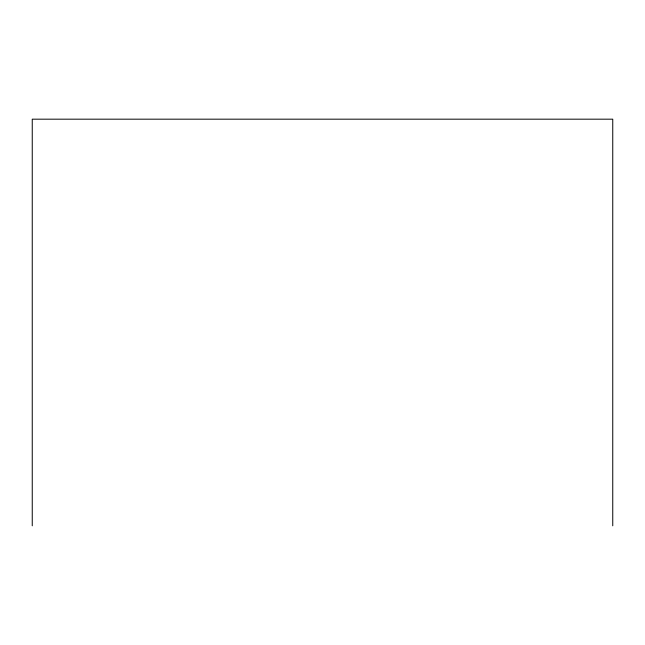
<?xml version="1.0" encoding="UTF-8"?>
<svg xmlns="http://www.w3.org/2000/svg" width="645" height="645" viewBox="0 0 645 645"><rect width="100%" height="100%" fill="white"/><g stroke="black" fill="none" stroke-linecap="round" stroke-linejoin="round"><path stroke-width="0.97" d="M612.75 525.82L612.75 119.18L32.25 119.18L32.25 525.82"/></g></svg>
